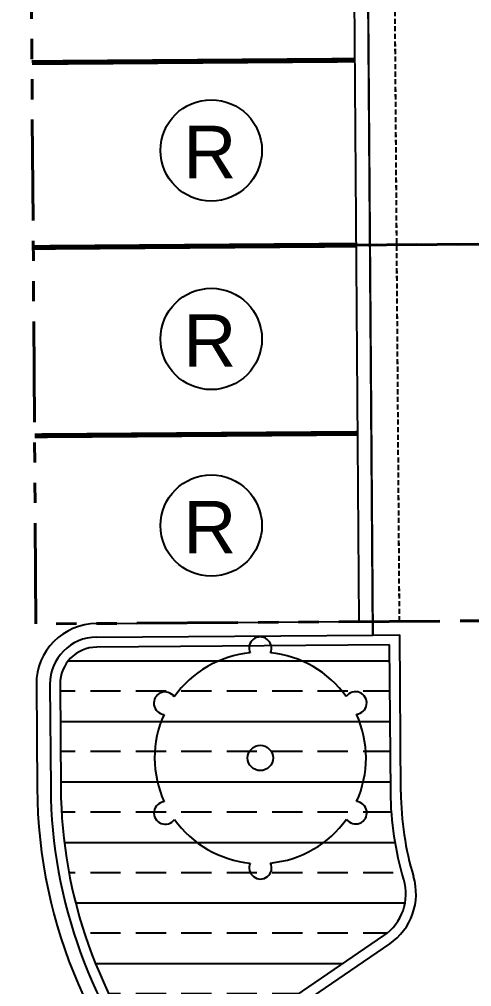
# Model space of a CAD drawing. Header units: feet. Extents: x 919634 to 928945, y 707022 to 708026.
# Drawn here: x 920372.8 to 920395.2, y 707318.3 to 707366.25 of the extents above; entities that cross this region are included whole.
import ezdxf
from ezdxf.enums import TextEntityAlignment as Align

# ---------------------------------------------------------------- set-up
doc = ezdxf.new("R2010")
doc.units = ezdxf.units.FT
doc.header["$LTSCALE"] = 20
doc.header["$MEASUREMENT"] = 0
doc.linetypes.add('Site Plan$0$HIDDEN2', pattern=[0.1875, 0.125, -0.0625])
doc.linetypes.add('Site Plan$0$PHANTOM2', pattern=[1.25, 0.625, -0.125, 0.125, -0.125, 0.125, -0.125])
for name, color, linetype in [('-u-site-xref', 7, 'Continuous'), ('L-002', 15, 'Continuous'), ('LK-TREE-050M', 2, 'Continuous'), ('LK-TREE-TRNK', 32, 'Continuous'), ('LP-PATT-GRND', 251, 'Continuous'), ('LP-TREE', 15, 'Continuous'), ('Site Plan$0$-u-site-parking_overhang', 252, 'Site Plan$0$HIDDEN2'), ('Site Plan$0$SP-PARKING DESIGNATION', 254, 'Continuous'), ('x-Villa6-LP Block$0$LP-PATT-SHAR', 253, 'Continuous')]:
    doc.layers.add(name, color=color, linetype=linetype)
for name, color, linetype, lineweight in [('Site Plan$0$SP-CURB', 3, 'Continuous', 25), ('Site Plan$0$SP-LOT LINES', 252, 'Site Plan$0$PHANTOM2', 40), ('Site Plan$0$SP-PARKING-STRIPE', 252, 'Continuous', 25), ('Site Plan$0$SP-SIDEWALK', 2, 'Continuous', 25)]:
    doc.layers.add(name, color=color, linetype=linetype, lineweight=lineweight)
doc.layers.get('-u-site-xref').off()
doc.styles.add('Site Plan$0$ARIAL', font='arial.ttf')

# ---------------------------------------------------------------- blocks, each defined once
blk = doc.blocks.new('Site Plan')
at = {"layer": 'Site Plan$0$-u-site-parking_overhang', "ltscale": 0.1, "extrusion": (-7.49369e-08, -5.50407e-10, 1), "elevation": -0.069}
blk.add_lwpolyline([(920391.628, 707336.408), (920391.216, 707391.74)], dxfattribs=at)
at = {"layer": 'Site Plan$0$-u-site-parking_overhang', "ltscale": 0.1, "elevation": 0}
blk.add_lwpolyline([(920391.626, 707336.407), (920391.226, 707391.739)], dxfattribs=at)
at = {"layer": 'Site Plan$0$SP-CURB'}
for p, q in [((920390.303, 707335.728), (920389.883, 707392.066)), ((920389.628, 707336.393), (920389.218, 707391.391)), ((920376.624, 707336.296), (920389.628, 707336.393)), ((920376.629, 707335.626), (920390.303, 707335.728)), ((920373.647, 707333.274), (920373.684, 707328.144)), ((920374.317, 707333.279), (920374.354, 707328.149))]:
    blk.add_line(p, q, dxfattribs=at)
for centre, radius, start, end in [((920376.647, 707333.296), 3, 90.4271, 180.4145), ((920376.647, 707333.296), 2.33, 90.4271, 180.4145), ((920398.683, 707328.325), 25, 180.4145, 270.3592), ((920398.683, 707328.325), 24.33, 180.4145, 219.7405)]:
    blk.add_arc(centre, radius, start, end, dxfattribs=at)
at = {"layer": 'Site Plan$0$SP-LOT LINES', "ltscale": 0.4}
for p, q in [((920373.626, 707336.277, 0), (920372.804, 707449.941, 0)), ((920373.491, 707354.943, 0), (920463.49, 707355.594, 0)), ((920463.49, 707355.594, 0), (920373.491, 707354.943, 0)), ((920463.625, 707336.928, 0), (920373.626, 707336.277, 0))]:
    blk.add_line(p, q, dxfattribs=at)
at = {"layer": 'Site Plan$0$SP-PARKING DESIGNATION'}
for centre in [(920382.303, 707359.753), (920382.303, 707350.405), (920382.303, 707341.154)]:
    blk.add_circle(centre, 2.511, dxfattribs=at)
at = {"layer": 'Site Plan$0$SP-PARKING-STRIPE', "extrusion": (-7.49369e-08, -5.50407e-10, 1), "const_width": 0.25, "elevation": -0.069}
for points in [[(920373.421, 707364.106), (920389.421, 707364.225)], [(920373.489, 707354.94), (920389.489, 707355.059)], [(920373.559, 707345.607), (920389.558, 707345.726)]]:
    blk.add_lwpolyline(points, dxfattribs=at)
at = {"layer": 'Site Plan$0$SP-SIDEWALK'}
for p, q in [((920390.303, 707335.728), (920391.633, 707335.738)), ((920391.691, 707327.934), (920391.633, 707335.738)), ((920379.975, 707312.771), (920391.139, 707320.42))]:
    blk.add_line(p, q, dxfattribs=at)
for centre, radius, start, end in [((920406.691, 707328.046), 15, 180.4271, 196.6268), ((920389.443, 707322.895), 3, 304.4184, 16.6268)]:
    blk.add_arc(centre, radius, start, end, dxfattribs=at)
at = {"layer": 'Site Plan$0$SP-PARKING DESIGNATION', "style": 'Site Plan$0$ARIAL'}
for p in [(920382.235, 707358.374, 0), (920382.235, 707349.026, 0), (920382.235, 707339.775, 0)]:
    blk.add_text('R', height=2.6, dxfattribs=at).set_placement(p, align=Align.CENTER)
blk = doc.blocks.new('TREE-SIMP-222')
at = {"layer": 'LK-TREE-050M'}
for centre, radius, start, end in [((-0.0006, 0.5203), 0.0531, 334.8356, 205.3044), ((0, 0), 0.5, 95.579, 144.561), ((0, 0), 0.5, 35.579, 84.561), ((-0.4509, 0.2596), 0.0531, 34.8356, 265.3044), ((0.4503, 0.2607), 0.0531, 274.8356, 145.3044), ((0, 0), 0.5, 155.579, 204.561), ((0, 0), 0.5, 335.579, 24.561), ((-0.4503, -0.2607), 0.0531, 94.8356, 325.3044), ((0.4509, -0.2596), 0.0531, 214.8356, 85.3044), ((0, 0), 0.5, 215.579, 264.561), ((0, 0), 0.5, 275.579, 324.561), ((0.0006, -0.5203), 0.0531, 154.8356, 25.3044)]:
    blk.add_arc(centre, radius, start, end, dxfattribs=at)
at = {"layer": 'LK-TREE-TRNK'}
blk.add_circle((0, 0), 0.06, dxfattribs=at)
blk = doc.blocks.new('x-Villa6-LP Block', base_point=(60.568, 154.949, 0))
at = {"layer": 'x-Villa6-LP Block$0$LP-PATT-SHAR', "elevation": 0}
blk.add_lwpolyline([(59.898, 148.62), (174.904, 148.62)], dxfattribs=at)

msp = doc.modelspace()

# ---------------------------------------------------------------- block references
at = {"layer": '-u-site-xref'}
msp.add_blockref('Site Plan', (0, 0), dxfattribs=at)

# ---------------------------------------------------------------- next in the draw order: hatches: boundary and pattern name
at = {"layer": 'LP-PATT-GRND'}
h = msp.add_hatch(dxfattribs=at)
h.set_pattern_fill('ANSI33', color=256, scale=12, angle=135)
h.set_pattern_definition([(180, (920374.8167, 707313.4433), (-2e-16, -3), []), (180, (920373.3167, 707314.9433), (-2e-16, -3), [1.5, -0.75])])
edge = h.paths.add_edge_path()
edge.add_line((920391.137, 707335.234), (920376.633, 707335.126))
edge.add_arc((920376.647, 707333.296), 1.83, 90.4271, 180.4145)
edge.add_line((920374.817, 707333.283), (920374.854, 707328.153))
edge.add_arc((920398.683, 707328.325), 23.83, 180.4145, 218.646)
edge.add_line((920380.072, 707313.443), (920390.856, 707320.833))
edge.add_arc((920389.443, 707322.895), 2.5, 304.4184, 376.6268)
edge.add_arc((920406.691, 707328.046), 15.5, 180.4271, 196.6268, ccw=False)
edge.add_line((920391.191, 707327.93), (920391.137, 707335.234))

# ---------------------------------------------------------------- next in the draw order: linework, layer by layer
at = {"layer": 'L-002'}
msp.add_lwpolyline([(920391.137, 707335.234), (920376.633, 707335.126, 0.414149), (920374.817, 707333.283), (920374.854, 707328.153, 0.168381), (920380.072, 707313.443), (920390.856, 707320.833, 0.325925), (920391.839, 707323.611, -0.070802), (920391.191, 707327.93)], format="xyb", close=True, dxfattribs=at)

# ---------------------------------------------------------------- next in the draw order: block references
at = {"layer": '-u-site-xref', "rotation": 270.4271428698243}
msp.add_blockref('x-Villa6-LP Block', (920395.774, 707450.07), dxfattribs=at)
at = {"layer": 'LP-TREE', "xscale": 10.46430050961437, "yscale": 10.46430050961437, "zscale": 10.46430050961437}
msp.add_blockref('TREE-SIMP-222', (920384.734, 707329.632), dxfattribs=at)

doc.saveas('drawing.dxf')
